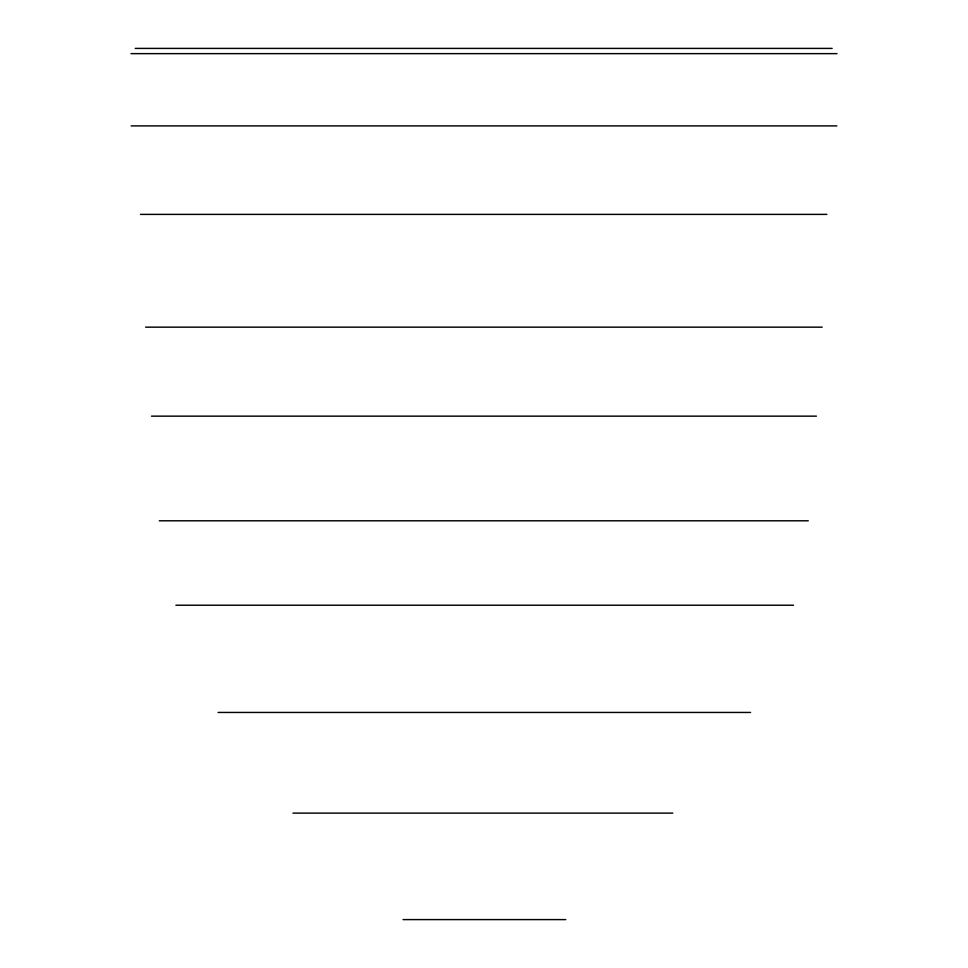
<?xml version="1.0" encoding="UTF-8"?>
<svg xmlns="http://www.w3.org/2000/svg" width="968" height="968" viewBox="0 0 968 968"><rect width="100%" height="100%" fill="white"/><g stroke="black" fill="none" stroke-linecap="round" stroke-linejoin="round"><path stroke-width="1.45" d="M135.23 48.4L832.153 48.4M130.995 53.639L837.005 53.639M131.164 125.9L836.848 125.9M140.408 214.388L826.926 214.388M145.599 327.16L822.159 327.16M151.492 416.155L816.399 416.155M159.297 520.796L808.28 520.796M175.898 605.23L793.53 605.23M218.078 712.448L750.539 712.448M292.989 813.12L672.82 813.12M403.075 919.6L565.784 919.6"/></g></svg>
